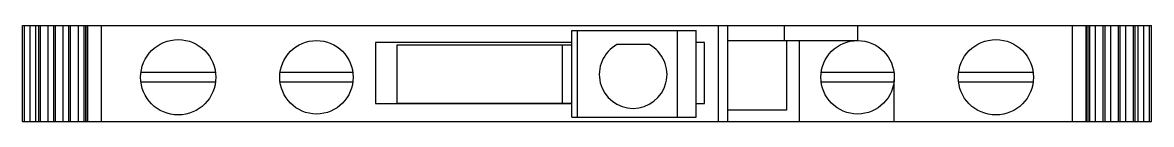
# Model space of a CAD drawing. Header units: millimetres. Extents: x -3 to 3, y -0.51 to 0.
import ezdxf

# ---------------------------------------------------------------- set-up
doc = ezdxf.new("R2010")
doc.units = ezdxf.units.MM

msp = doc.modelspace()

# ---------------------------------------------------------------- linework, layer by layer
for p, q in [((-3, 0), (3, 0)), ((-3, -0.51), (-3, 0)), ((-2.99, -0.51), (-2.99, 0)), ((-2.9592, -0.51), (-2.9592, 0)), ((-2.9303, -0.51), (-2.9303, 0)), ((-2.914, -0.51), (-2.914, 0)), ((-2.9049, -0.51), (-2.9049, 0)), ((-2.864, -0.51), (-2.864, 0)), ((-2.8637, -0.51), (-2.8637, 0)), ((-2.8337, -0.51), (-2.8337, 0)), ((-2.8246, -0.51), (-2.8246, 0)), ((-2.7838, -0.51), (-2.7838, 0)), ((-2.7835, -0.51), (-2.7835, 0)), ((-2.7535, -0.51), (-2.7535, 0)), ((-2.7444, -0.51), (-2.7444, 0)), ((-2.7036, -0.51), (-2.7036, 0)), ((-2.7033, -0.51), (-2.7033, 0)), ((-2.6733, -0.51), (-2.6733, 0)), ((-2.6642, -0.51), (-2.6642, 0)), ((-2.6542, -0.51), (-2.6542, 0)), ((-2.6535, -0.51), (-2.6535, 0)), ((-2.5808, -0.51), (-2.5808, 0)), ((-0.0798, -0.4875), (-0.0798, -0.0275)), ((-0.0798, -0.0275), (0.5802, -0.0275)), ((-0.0498, -0.4875), (-0.0498, -0.0275)), ((0.4802, -0.4875), (0.4802, -0.0275)), ((0.5802, -0.4875), (0.5802, -0.0275)), ((0.6992, -0.51), (0.6992, 0)), ((0.7492, -0.51), (0.7492, 0)), ((1.0502, -0.08), (1.0502, 0)), ((1.4382, 0), (1.4382, -0.08)), ((2.5807, -0.51), (2.5807, 0)), ((2.6534, -0.51), (2.6534, 0)), ((2.6541, -0.51), (2.6541, 0)), ((2.6641, -0.51), (2.6641, 0)), ((2.6732, -0.51), (2.6732, 0)), ((2.7032, -0.51), (2.7032, 0)), ((2.7035, -0.51), (2.7035, 0)), ((2.7443, -0.51), (2.7443, 0)), ((2.7534, -0.51), (2.7534, 0)), ((2.7834, -0.51), (2.7834, 0)), ((2.7837, -0.51), (2.7837, 0)), ((2.8245, -0.51), (2.8245, 0)), ((2.8336, -0.51), (2.8336, 0)), ((2.8636, -0.51), (2.8636, 0)), ((2.8639, -0.51), (2.8639, 0)), ((2.9048, -0.51), (2.9048, 0)), ((2.9139, -0.51), (2.9139, 0)), ((2.9302, -0.51), (2.9302, 0)), ((2.9591, -0.51), (2.9591, 0)), ((2.9899, -0.51), (2.9899, 0)), ((3, -0.51), (3, 0)), ((-1.1248, -0.09), (-1.1248, -0.415)), ((-0.0798, -0.09), (-1.1248, -0.09)), ((-1.0098, -0.1025), (-0.0798, -0.1025)), ((-1.0098, -0.4125), (-1.0098, -0.1025)), ((-0.1298, -0.4125), (-0.1298, -0.1025)), ((0.3314, -0.102), (0.159, -0.102)), ((0.6252, -0.09), (0.5802, -0.09)), ((0.6252, -0.415), (0.6252, -0.09)), ((0.7492, -0.08), (1.4382, -0.08)), ((1.0602, -0.08), (1.0602, -0.45)), ((1.1292, -0.51), (1.1292, -0.08)), ((-1.978, -0.2497), (-2.3676, -0.2497)), ((-1.243, -0.2497), (-1.6326, -0.2497)), ((1.633, -0.2497), (1.2434, -0.2497)), ((1.6327, -0.51), (1.6327, -0.289)), ((2.368, -0.2497), (1.9784, -0.2497)), ((-1.978, -0.3003), (-2.3676, -0.3003)), ((-1.243, -0.3003), (-1.6326, -0.3003)), ((1.633, -0.3003), (1.2434, -0.3003)), ((2.368, -0.3003), (1.9784, -0.3003)), ((-1.1248, -0.415), (-0.0798, -0.415)), ((-1.0098, -0.4125), (-0.0798, -0.4125)), ((0.5802, -0.415), (0.6252, -0.415)), ((1.0602, -0.45), (0.7492, -0.45)), ((-3, -0.51), (3, -0.51)), ((-0.0798, -0.4875), (0.5802, -0.4875))]:
    msp.add_line(p, q)
for centre, radius in [((-2.1728, -0.275), 0.2), ((-1.4378, -0.275), 0.195), ((1.4382, -0.275), 0.195), ((2.1732, -0.275), 0.2)]:
    msp.add_circle(centre, radius)
msp.add_arc((0.2452, -0.26), 0.18, 118.62455, 61.37545)

doc.saveas('drawing.dxf')
